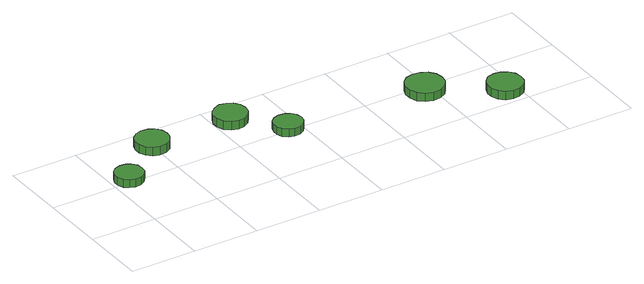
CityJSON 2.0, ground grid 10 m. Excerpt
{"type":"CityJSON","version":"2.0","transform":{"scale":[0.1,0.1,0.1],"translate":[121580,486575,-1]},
"CityObjects":{
"tree1":{"type":"SolitaryVegetationObject","attributes":{"function":"something"},"geometry":[{"type":"MultiSurface","lod":"1","boundaries":[[[0,1,2,3,4,5,6,7,8,9,10,11,12,13,14]],[[15,16,17,18,19,20,21,22,23,24,25,26,27,28,29]],[[0,29,28,1]],[[1,28,27,2]],[[2,27,26,3]],[[3,26,25,4]],[[4,25,24,5]],[[5,24,23,6]],[[6,23,22,7]],[[7,22,21,8]],[[8,21,20,9]],[[9,20,19,10]],[[10,19,18,11]],[[11,18,17,12]],[[12,17,16,13]],[[13,16,15,14]],[[14,15,29,0]]]}]},
"tree2":{"type":"SolitaryVegetationObject","attributes":{"function":"something"},"geometry":[{"type":"MultiSurface","lod":"1","boundaries":[[[30,31,32,33,34,35,36,37,38,39,40,41,42,43,44]],[[45,46,47,48,49,50,51,52,53,54,55,56,57,58,59]],[[30,59,58,31]],[[31,58,57,32]],[[32,57,56,33]],[[33,56,55,34]],[[34,55,54,35]],[[35,54,53,36]],[[36,53,52,37]],[[37,52,51,38]],[[38,51,50,39]],[[39,50,49,40]],[[40,49,48,41]],[[41,48,47,42]],[[42,47,46,43]],[[43,46,45,44]],[[44,45,59,30]]]}]},
"tree3":{"type":"SolitaryVegetationObject","attributes":{"function":"something"},"geometry":[{"type":"MultiSurface","lod":"1","boundaries":[[[60,61,62,63,64,65,66,67,68,69,70,71,72,73,74]],[[75,76,77,78,79,80,81,82,83,84,85,86,87,88,89]],[[60,89,88,61]],[[61,88,87,62]],[[62,87,86,63]],[[63,86,85,64]],[[64,85,84,65]],[[65,84,83,66]],[[66,83,82,67]],[[67,82,81,68]],[[68,81,80,69]],[[69,80,79,70]],[[70,79,78,71]],[[71,78,77,72]],[[72,77,76,73]],[[73,76,75,74]],[[74,75,89,60]]]}]},
"tree4":{"type":"SolitaryVegetationObject","attributes":{"function":"something"},"geometry":[{"type":"MultiSurface","lod":"1","boundaries":[[[90,91,92,93,94,95,96,97,98,99,100,101,102,103,104]],[[105,106,107,108,109,110,111,112,113,114,115,116,117,118,119]],[[90,119,118,91]],[[91,118,117,92]],[[92,117,116,93]],[[93,116,115,94]],[[94,115,114,95]],[[95,114,113,96]],[[96,113,112,97]],[[97,112,111,98]],[[98,111,110,99]],[[99,110,109,100]],[[100,109,108,101]],[[101,108,107,102]],[[102,107,106,103]],[[103,106,105,104]],[[104,105,119,90]]]}]},
"tree5":{"type":"SolitaryVegetationObject","attributes":{"function":"something"},"geometry":[{"type":"MultiSurface","lod":"1","boundaries":[[[120,121,122,123,124,125,126,127,128,129,130,131,132,133,134]],[[135,136,137,138,139,140,141,142,143,144,145,146,147,148,149]],[[120,149,148,121]],[[121,148,147,122]],[[122,147,146,123]],[[123,146,145,124]],[[124,145,144,125]],[[125,144,143,126]],[[126,143,142,127]],[[127,142,141,128]],[[128,141,140,129]],[[129,140,139,130]],[[130,139,138,131]],[[131,138,137,132]],[[132,137,136,133]],[[133,136,135,134]],[[134,135,149,120]]]}]},
"tree6":{"type":"SolitaryVegetationObject","attributes":{"function":"something"},"geometry":[{"type":"MultiSurface","lod":"1","boundaries":[[[150,151,152,153,154,155,156,157,158,159,160,161,162,163,164]],[[165,166,167,168,169,170,171,172,173,174,175,176,177,178,179]],[[150,179,178,151]],[[151,178,177,152]],[[152,177,176,153]],[[153,176,175,154]],[[154,175,174,155]],[[155,174,173,156]],[[156,173,172,157]],[[157,172,171,158]],[[158,171,170,159]],[[159,170,169,160]],[[160,169,168,161]],[[161,168,167,162]],[[162,167,166,163]],[[163,166,165,164]],[[164,165,179,150]]]}]}
},
"vertices":[
[45,103,24],[44,112,24],[38,119,24],[31,123,24],[22,124,24],[13,121,24],[7,116,24],[3,107,24],[3,99,24],[7,90,24],[13,85,24],[22,82,24],[31,83,24],[38,87,24],[44,94,24],[44,94,12],[38,87,12],[31,83,12],[22,82,12],[13,85,12],[7,90,12],[3,99,12],[3,107,12],[7,116,12],[13,121,12],[22,124,12],[31,123,12],[38,119,12],[44,112,12],[45,103,12],
[125,165,22],[123,175,22],[117,183,22],[108,188,22],[97,189,22],[88,186,22],[80,179,22],[76,170,22],[76,160,22],[80,150,22],[88,143,22],[97,140,22],[108,141,22],[117,146,22],[123,155,22],[123,155,9],[117,146,9],[108,141,9],[97,140,9],[88,143,9],[80,150,9],[76,160,9],[76,170,9],[80,179,9],[88,186,9],[97,189,9],[108,188,9],[117,183,9],[123,175,9],[125,165,9],
[250,164,23],[248,174,23],[242,182,23],[233,187,23],[223,189,23],[213,185,23],[205,178,23],[201,169,23],[201,159,23],[205,149,23],[213,142,23],[223,139,23],[233,140,23],[242,146,23],[248,154,23],[248,154,10],[242,146,10],[233,140,10],[223,139,10],[213,142,10],[205,149,10],[201,159,10],[201,169,10],[205,178,10],[213,185,10],[223,189,10],[233,187,10],[242,182,10],[248,174,10],[250,164,10],
[299,100,24],[297,109,24],[292,116,24],[284,120,24],[275,121,24],[267,119,24],[260,113,24],[257,105,24],[257,96,24],[260,88,24],[267,82,24],[275,79,24],[284,80,24],[292,84,24],[297,91,24],[297,91,12],[292,84,12],[284,80,12],[275,79,12],[267,82,12],[260,88,12],[257,96,12],[257,105,12],[260,113,12],[267,119,12],[275,121,12],[284,120,12],[292,116,12],[297,109,12],[299,100,12],
[515,85,25],[513,97,25],[506,106,25],[496,112,25],[484,113,25],[473,110,25],[464,102,25],[460,91,25],[460,80,25],[464,69,25],[473,61,25],[484,57,25],[496,59,25],[506,64,25],[513,74,25],[513,74,12],[506,64,12],[496,59,12],[484,57,12],[473,61,12],[464,69,12],[460,80,12],[460,91,12],[464,102,12],[473,110,12],[484,113,12],[496,112,12],[506,106,12],[513,97,12],[515,85,12],
[605,28,26],[603,39,26],[597,47,26],[587,53,26],[577,54,26],[566,51,26],[558,43,26],[554,33,26],[554,23,26],[558,13,26],[566,5,26],[577,2,26],[587,3,26],[597,9,26],[603,17,26],[603,17,13],[597,9,13],[587,3,13],[577,2,13],[566,5,13],[558,13,13],[554,23,13],[554,33,13],[558,43,13],[566,51,13],[577,54,13],[587,53,13],[597,47,13],[603,39,13],[605,28,13]
]}
